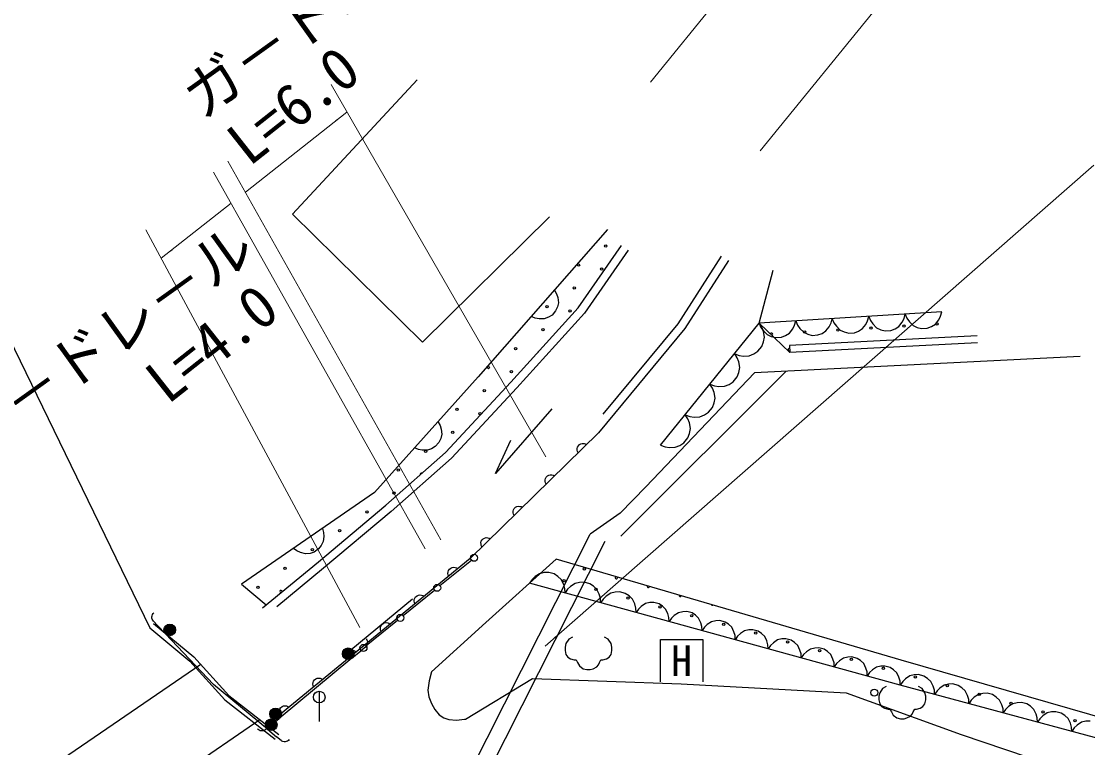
# Model space of a CAD drawing. Units: millimetres, scale not verified. Extents: x 40165 to 680165, y 20546 to 380546.
# Drawn here: x 296284 to 341826, y 309040 to 340058 of the extents above; entities that cross this region are included whole.
import ezdxf
from ezdxf.enums import TextEntityAlignment as Align

# ---------------------------------------------------------------- set-up
doc = ezdxf.new("R2010")
doc.units = ezdxf.units.MM
doc.header["$LTSCALE"] = 1000
doc.layers.add('M-BGD', color=7, linetype='Continuous', lineweight=25)
doc.layers.add('M-STR-HTXT', color=7, linetype='Continuous', lineweight=13)
doc.styles.add('ＭＳ ゴシック', font='')
doc.styles.get('ＭＳ ゴシック').set_extended_font_data('MS Gothic')

msp = doc.modelspace()

# ---------------------------------------------------------------- linework, layer by layer
at = {"layer": 'M-BGD'}
for p, q in [((313196, 337553), (307864, 331826)), ((307864, 331826), (313421, 326354)), ((313421, 326354), (318837, 331714)), ((321319, 331163), (315791, 324873)), ((320061, 327817), (321917, 330481)), ((322204, 330280), (320335, 327599)), ((324338, 327133), (326188, 330030)), ((326483, 329841), (324626, 326934)), ((327803, 327165), (328397, 329431)), ((294477, 329169), (301773, 314151)), ((319050, 328581), (319140, 328422)), ((319140, 328422), (319191, 328258)), ((319220, 328042), (319179, 327859)), ((319191, 328258), (319220, 328042)), ((317189, 324648), (320061, 327817)), ((320335, 327599), (317447, 324411)), ((318227, 327383), (318060, 327455)), ((318949, 327517), (318793, 327420)), ((319102, 327692), (318949, 327517)), ((319179, 327859), (319102, 327692)), ((335596, 327649), (327803, 327165)), ((332428, 327272), (332479, 327455)), ((332479, 327455), (332548, 327280)), ((333986, 327369), (334037, 327552)), ((334037, 327552), (334107, 327376)), ((335464, 327308), (335545, 327466)), ((335545, 327466), (335596, 327649)), ((318396, 327354), (318227, 327383)), ((318616, 327355), (318396, 327354)), ((318793, 327420), (318616, 327355)), ((321140, 323279), (324338, 327133)), ((323589, 321956), (327803, 327165)), ((329104, 325912), (327803, 327165)), ((327911, 326992), (327803, 327165)), ((327803, 327165), (327873, 326990)), ((329230, 326921), (329310, 327079)), ((329310, 327079), (329362, 327262)), ((329362, 327262), (329431, 327086)), ((329431, 327086), (329534, 326940)), ((330647, 326837), (330789, 327018)), ((330789, 327018), (330869, 327176)), ((330869, 327176), (330920, 327359)), ((330920, 327359), (330990, 327183)), ((330990, 327183), (331093, 327037)), ((331093, 327037), (331255, 326875)), ((332206, 326934), (332347, 327115)), ((332347, 327115), (332428, 327272)), ((332548, 327280), (332651, 327134)), ((332651, 327134), (332814, 326972)), ((333599, 326926), (333765, 327031)), ((333765, 327031), (333906, 327211)), ((333906, 327211), (333986, 327369)), ((334107, 327376), (334210, 327230)), ((334210, 327230), (334372, 327068)), ((334372, 327068), (334550, 326985)), ((334978, 326953), (335158, 327023)), ((335158, 327023), (335323, 327127)), ((335323, 327127), (335464, 327308)), ((324626, 326934), (320932, 322482)), ((327873, 326990), (327976, 326843)), ((327977, 326814), (327911, 326992)), ((327976, 326843), (328138, 326681)), ((328018, 326571), (327977, 326814)), ((327980, 326365), (328018, 326571)), ((328138, 326681), (328315, 326599)), ((328315, 326599), (328502, 326551)), ((328502, 326551), (328744, 326566)), ((328744, 326566), (328923, 326636)), ((328923, 326636), (329089, 326740)), ((337102, 326626), (329088, 326212)), ((329089, 326740), (329230, 326921)), ((329534, 326940), (329697, 326778)), ((329697, 326778), (329874, 326695)), ((329874, 326695), (330061, 326648)), ((330061, 326648), (330302, 326663)), ((330302, 326663), (330482, 326733)), ((330482, 326733), (330647, 326837)), ((331255, 326875), (331433, 326792)), ((331433, 326792), (331619, 326745)), ((331619, 326745), (331861, 326760)), ((331861, 326760), (332040, 326830)), ((332040, 326830), (332206, 326934)), ((332814, 326972), (332991, 326889)), ((332991, 326889), (333178, 326842)), ((333178, 326842), (333419, 326857)), ((333419, 326857), (333599, 326926)), ((334550, 326985), (334736, 326938)), ((334736, 326938), (334978, 326953)), ((327742, 325971), (327905, 326172)), ((327905, 326172), (327980, 326365)), ((329088, 326212), (329104, 325912)), ((337118, 326327), (329104, 325912)), ((326857, 325690), (326750, 325863)), ((326750, 325863), (326939, 325791)), ((326924, 325512), (326857, 325690)), ((326939, 325791), (327129, 325766)), ((327129, 325766), (327375, 325777)), ((327375, 325777), (327569, 325857)), ((327569, 325857), (327742, 325971)), ((341502, 325751), (327602, 325043)), ((326964, 325269), (326924, 325512)), ((326926, 325063), (326964, 325269)), ((315791, 324873), (311362, 319937)), ((328944, 325112), (321883, 318078)), ((327602, 325043), (322962, 320175)), ((326688, 324668), (326851, 324870)), ((326851, 324870), (326926, 325063)), ((314404, 321650), (317189, 324648)), ((317447, 324411), (314649, 321399)), ((325804, 324387), (325696, 324561)), ((325696, 324561), (325885, 324488)), ((325870, 324210), (325804, 324387)), ((325885, 324488), (326075, 324464)), ((326075, 324464), (326321, 324475)), ((326321, 324475), (326515, 324555)), ((326515, 324555), (326688, 324668)), ((325911, 323967), (325870, 324210)), ((325873, 323760), (325911, 323967)), ((318943, 323515), (316538, 320750)), ((325462, 323253), (325635, 323366)), ((325635, 323366), (325798, 323568)), ((325798, 323568), (325873, 323760)), ((314077, 322963), (314165, 322803)), ((324750, 323085), (324642, 323258)), ((324642, 323258), (324832, 323186)), ((324816, 322907), (324750, 323085)), ((324857, 322665), (324816, 322907)), ((324832, 323186), (325022, 323161)), ((325022, 323161), (325268, 323173)), ((325268, 323173), (325462, 323253)), ((314165, 322803), (314214, 322638)), ((314214, 322638), (314242, 322422)), ((320932, 322482), (315448, 317119)), ((324744, 322266), (324819, 322458)), ((324819, 322458), (324857, 322665)), ((314120, 322073), (313965, 321900)), ((314199, 322239), (314120, 322073)), ((314242, 322422), (314199, 322239)), ((316538, 320750), (317197, 322165)), ((320073, 321934), (320128, 321988)), ((320128, 321988), (320182, 322016)), ((320182, 322016), (320243, 322033)), ((320243, 322033), (320316, 322028)), ((320316, 322028), (320371, 322014)), ((320371, 322014), (320425, 321986)), ((324408, 321950), (324581, 322064)), ((324581, 322064), (324744, 322266)), ((311848, 319394), (314404, 321650)), ((313241, 321773), (313075, 321846)), ((313410, 321742), (313241, 321773)), ((313631, 321741), (313410, 321742)), ((313808, 321804), (313631, 321741)), ((313965, 321900), (313808, 321804)), ((320025, 321820), (320043, 321880)), ((320029, 321748), (320025, 321820)), ((320042, 321692), (320029, 321748)), ((320068, 321637), (320042, 321692)), ((320043, 321880), (320073, 321934)), ((323589, 321956), (323778, 321884)), ((323778, 321884), (323968, 321859)), ((323968, 321859), (324214, 321870)), ((324214, 321870), (324408, 321950)), ((314649, 321399), (312076, 319129)), ((318702, 320593), (318757, 320647)), ((318757, 320647), (318811, 320676)), ((318811, 320676), (318872, 320693)), ((318872, 320693), (318945, 320687)), ((318945, 320687), (319000, 320673)), ((319000, 320673), (319054, 320645)), ((318654, 320479), (318672, 320539)), ((318658, 320407), (318654, 320479)), ((318671, 320351), (318658, 320407)), ((318697, 320296), (318671, 320351)), ((318672, 320539), (318702, 320593)), ((322962, 320175), (321856, 319052)), ((311362, 319937), (305692, 316016)), ((308971, 316974), (311848, 319394)), ((317301, 319198), (317331, 319252)), ((317331, 319252), (317386, 319306)), ((317386, 319306), (317440, 319335)), ((317440, 319335), (317501, 319352)), ((317501, 319352), (317574, 319346)), ((317574, 319346), (317629, 319333)), ((317629, 319333), (317683, 319305)), ((312076, 319129), (309195, 316705)), ((317283, 319138), (317301, 319198)), ((317287, 319066), (317283, 319138)), ((317300, 319010), (317287, 319066)), ((317326, 318955), (317300, 319010)), ((321856, 319052), (320578, 318155)), ((309144, 318403), (309193, 318227)), ((300716, 278821), (320578, 318155)), ((309202, 318055), (309179, 317838)), ((309193, 318227), (309202, 318055)), ((315930, 317858), (315960, 317911)), ((315960, 317911), (316015, 317965)), ((316015, 317965), (316069, 317994)), ((316069, 317994), (316130, 318011)), ((316130, 318011), (316203, 318006)), ((316203, 318006), (316258, 317992)), ((316258, 317992), (316312, 317964)), ((321203, 317839), (301590, 279002)), ((308055, 317440), (307910, 317550)), ((308212, 317371), (308055, 317440)), ((308979, 317527), (308788, 317395)), ((309094, 317671), (308979, 317527)), ((309179, 317838), (309094, 317671)), ((315912, 317798), (315930, 317858)), ((315916, 317725), (315912, 317798)), ((315929, 317669), (315916, 317725)), ((315955, 317614), (315929, 317669)), ((306582, 315011), (308971, 316974)), ((315448, 317119), (306799, 310019)), ((308426, 317318), (308212, 317371)), ((308613, 317338), (308426, 317318)), ((308788, 317395), (308613, 317338)), ((314161, 315961), (315503, 317054)), ((319131, 317084), (316117, 314387)), ((333867, 312778), (319131, 317084)), ((309195, 316705), (307192, 315059)), ((314505, 316482), (314507, 316555)), ((314507, 316555), (314530, 316613)), ((314530, 316613), (314565, 316664)), ((314565, 316664), (314625, 316713)), ((314625, 316713), (314681, 316737)), ((314681, 316737), (314743, 316748)), ((314743, 316748), (314815, 316737)), ((314815, 316737), (314869, 316718)), ((314869, 316718), (314920, 316686)), ((318806, 316524), (318612, 316516)), ((319041, 316460), (318806, 316524)), ((314513, 316425), (314505, 316482)), ((314534, 316368), (314513, 316425)), ((318098, 316221), (317990, 316063)), ((322542, 314814), (317990, 316063)), ((318226, 316345), (318098, 316221)), ((318420, 316471), (318226, 316345)), ((318612, 316516), (318420, 316471)), ((319204, 316354), (319041, 316460)), ((319346, 316217), (319204, 316354)), ((319448, 316010), (319346, 316217)), ((320129, 316100), (319937, 316055)), ((320323, 316108), (320129, 316100)), ((320558, 316043), (320323, 316108)), ((305692, 316016), (306741, 315141)), ((312587, 314679), (313929, 315772)), ((319498, 315837), (319448, 316010)), ((319507, 315647), (319498, 315837)), ((319616, 315804), (319507, 315647)), ((319744, 315928), (319616, 315804)), ((319937, 316055), (319744, 315928)), ((320721, 315938), (320558, 316043)), ((320863, 315801), (320721, 315938)), ((320965, 315593), (320863, 315801)), ((321455, 315638), (321261, 315512)), ((321647, 315684), (321455, 315638)), ((321841, 315692), (321647, 315684)), ((322076, 315627), (321841, 315692)), ((322239, 315521), (322076, 315627)), ((310352, 313214), (312991, 315403)), ((313064, 315299), (313065, 315372)), ((313071, 315242), (313064, 315299)), ((313065, 315372), (313089, 315430)), ((313092, 315185), (313071, 315242)), ((313089, 315430), (313123, 315480)), ((313123, 315480), (313183, 315530)), ((313183, 315530), (313240, 315553)), ((313240, 315553), (313301, 315565)), ((313301, 315565), (313374, 315553)), ((313374, 315553), (313428, 315535)), ((313428, 315535), (313479, 315502)), ((321016, 315420), (320965, 315593)), ((321025, 315230), (321016, 315420)), ((321133, 315388), (321025, 315230)), ((321261, 315512), (321133, 315388)), ((322380, 315384), (322239, 315521)), ((322483, 315177), (322380, 315384)), ((322533, 315004), (322483, 315177)), ((322942, 315193), (322762, 315076)), ((323121, 315235), (322942, 315193)), ((323301, 315242), (323121, 315235)), ((323519, 315182), (323301, 315242)), ((323670, 315084), (323519, 315182)), ((301868, 314675), (301882, 314722)), ((301882, 314722), (301911, 314766)), ((301911, 314766), (301939, 314798)), ((322542, 314814), (322533, 315004)), ((322643, 314960), (322542, 314814)), ((333821, 311710), (322542, 314814)), ((322762, 315076), (322643, 314960)), ((323802, 314956), (323670, 315084)), ((323897, 314763), (323802, 314956)), ((323944, 314603), (323897, 314763)), ((324352, 314805), (324172, 314688)), ((324530, 314847), (324352, 314805)), ((324711, 314854), (324530, 314847)), ((324929, 314794), (324711, 314854)), ((325080, 314696), (324929, 314794)), ((301860, 314623), (301868, 314675)), ((301864, 314575), (301860, 314623)), ((301877, 314526), (301864, 314575)), ((301899, 314484), (301877, 314526)), ((301929, 314445), (301899, 314484)), ((302101, 314263), (301929, 314445)), ((301933, 314344), (303656, 312915)), ((302101, 314263), (302445, 313900)), ((311013, 313397), (312355, 314490)), ((311624, 314188), (311647, 314246)), ((311647, 314246), (311682, 314297)), ((311682, 314297), (311742, 314346)), ((311742, 314346), (311798, 314370)), ((311798, 314370), (311860, 314382)), ((311860, 314382), (311932, 314370)), ((311932, 314370), (311986, 314352)), ((311986, 314352), (312037, 314319)), ((316117, 314387), (313805, 312281)), ((323952, 314426), (323944, 314603)), ((324053, 314573), (323952, 314426)), ((324172, 314688), (324053, 314573)), ((325212, 314568), (325080, 314696)), ((325307, 314375), (325212, 314568)), ((325354, 314215), (325307, 314375)), ((325582, 314300), (325463, 314185)), ((325762, 314417), (325582, 314300)), ((325940, 314459), (325762, 314417)), ((326121, 314466), (325940, 314459)), ((326339, 314406), (326121, 314466)), ((326490, 314308), (326339, 314406)), ((326622, 314180), (326490, 314308)), ((301773, 314151), (303482, 312735)), ((301773, 314151), (303482, 312735)), ((304491, 311736), (302445, 313900)), ((311622, 314116), (311624, 314188)), ((311630, 314059), (311622, 314116)), ((311651, 314002), (311630, 314059)), ((325362, 314038), (325354, 314215)), ((325463, 314185), (325362, 314038)), ((326717, 313987), (326622, 314180)), ((326764, 313827), (326717, 313987)), ((326772, 313650), (326764, 313827)), ((326873, 313797), (326772, 313650)), ((326992, 313912), (326873, 313797)), ((327172, 314029), (326992, 313912)), ((327350, 314071), (327172, 314029)), ((327530, 314078), (327350, 314071)), ((327749, 314018), (327530, 314078)), ((327900, 313920), (327749, 314018)), ((328032, 313792), (327900, 313920)), ((328127, 313599), (328032, 313792)), ((310981, 313339), (310788, 313179)), ((311012, 313370), (310981, 313339)), ((311039, 313406), (311012, 313370)), ((311014, 313691), (311040, 313652)), ((311060, 313453), (311039, 313406)), ((311040, 313652), (311061, 313603)), ((311070, 313504), (311060, 313453)), ((311061, 313603), (311071, 313547)), ((311071, 313547), (311070, 313504)), ((319104, 313767), (319004, 313679)), ((319544, 313494), (319509, 313339)), ((319509, 313339), (319509, 313184)), ((319664, 313674), (319544, 313494)), ((319819, 313754), (319664, 313674)), ((321349, 313674), (321194, 313754)), ((321469, 313494), (321349, 313674)), ((321509, 313339), (321469, 313494)), ((321509, 313184), (321509, 313339)), ((323583, 311855), (323583, 313655)), ((323583, 313655), (325383, 313655)), ((325383, 313655), (325383, 311855)), ((328173, 313439), (328127, 313599)), ((328182, 313262), (328173, 313439)), ((328283, 313409), (328182, 313262)), ((328402, 313524), (328283, 313409)), ((328582, 313641), (328402, 313524)), ((328760, 313683), (328582, 313641)), ((328940, 313690), (328760, 313683)), ((329159, 313630), (328940, 313690)), ((329310, 313532), (329159, 313630)), ((329442, 313404), (329310, 313532)), ((329537, 313211), (329442, 313404)), ((303656, 312915), (305141, 311265)), ((310181, 312932), (310182, 313005)), ((310188, 312876), (310181, 312932)), ((310182, 313005), (310206, 313063)), ((310209, 312818), (310188, 312876)), ((310206, 313063), (310240, 313114)), ((310240, 313114), (310300, 313163)), ((310300, 313163), (310357, 313187)), ((310357, 313187), (310418, 313198)), ((310403, 312860), (310788, 313179)), ((310418, 313198), (310491, 313187)), ((310491, 313187), (310545, 313168)), ((310545, 313168), (310596, 313136)), ((319509, 313184), (319544, 313024)), ((319544, 313024), (319624, 312909)), ((319624, 312909), (319739, 312829)), ((321274, 312829), (321389, 312909)), ((321389, 312909), (321469, 313024)), ((321469, 313024), (321509, 313184)), ((329583, 313051), (329537, 313211)), ((329592, 312874), (329583, 313051)), ((329693, 313021), (329592, 312874)), ((329812, 313136), (329693, 313021)), ((329992, 313253), (329812, 313136)), ((330170, 313295), (329992, 313253)), ((330350, 313302), (330170, 313295)), ((330569, 313242), (330350, 313302)), ((330720, 313144), (330569, 313242)), ((330852, 313016), (330720, 313144)), ((330946, 312823), (330852, 313016)), ((331580, 312907), (331402, 312865)), ((331760, 312914), (331580, 312907)), ((331979, 312854), (331760, 312914)), ((274941, 292790), (303949, 312603)), ((303482, 312735), (304970, 311081)), ((310403, 312860), (307301, 310290)), ((319739, 312829), (319899, 312794)), ((319899, 312794), (319974, 312794)), ((319974, 312794), (320039, 312674)), ((320039, 312674), (320119, 312534)), ((320119, 312534), (320274, 312414)), ((320704, 312414), (320859, 312494)), ((320859, 312494), (320934, 312574)), ((320934, 312574), (320974, 312674)), ((320974, 312674), (321039, 312794)), ((321039, 312794), (321119, 312794)), ((321119, 312794), (321274, 312829)), ((330993, 312663), (330946, 312823)), ((331002, 312486), (330993, 312663)), ((331103, 312633), (331002, 312486)), ((331221, 312748), (331103, 312633)), ((331402, 312865), (331221, 312748)), ((332130, 312756), (331979, 312854)), ((332262, 312628), (332130, 312756)), ((332356, 312435), (332262, 312628)), ((332403, 312275), (332356, 312435)), ((332811, 312477), (332631, 312360)), ((332990, 312519), (332811, 312477)), ((333170, 312526), (332990, 312519)), ((333389, 312466), (333170, 312526)), ((333540, 312368), (333389, 312466)), ((349962, 308132), (333867, 312778)), ((308799, 311931), (308859, 311980)), ((308859, 311980), (308915, 312003)), ((308915, 312003), (308977, 312015)), ((308977, 312015), (309049, 312004)), ((309049, 312004), (309103, 311985)), ((309103, 311985), (309154, 311952)), ((313805, 312281), (313696, 311890)), ((315250, 310258), (318112, 311992)), ((318112, 311992), (324470, 311772)), ((320274, 312414), (320429, 312379)), ((320429, 312379), (320579, 312379)), ((320579, 312379), (320704, 312414)), ((332411, 312098), (332403, 312275)), ((332512, 312245), (332411, 312098)), ((332631, 312360), (332512, 312245)), ((333671, 312240), (333540, 312368)), ((333766, 312047), (333671, 312240)), ((333813, 311887), (333766, 312047)), ((334048, 311983), (333925, 311863)), ((334235, 312106), (334048, 311983)), ((334420, 312150), (334235, 312106)), ((334607, 312159), (334420, 312150)), ((334834, 312097), (334607, 312159)), ((334992, 311996), (334834, 312097)), ((335129, 311864), (334992, 311996)), ((306798, 309828), (304491, 311736)), ((308739, 311749), (308741, 311822)), ((308747, 311692), (308739, 311749)), ((308741, 311822), (308764, 311880)), ((308768, 311635), (308747, 311692)), ((308764, 311880), (308799, 311931)), ((313696, 311890), (313651, 311500)), ((324470, 311772), (331511, 311387)), ((333067, 311569), (332947, 311389)), ((333222, 311649), (333067, 311569)), ((333821, 311710), (333813, 311887)), ((333925, 311863), (333821, 311710)), ((349947, 307356), (333821, 311710)), ((334752, 311569), (334597, 311649)), ((334872, 311389), (334752, 311569)), ((335228, 311664), (335129, 311864)), ((335278, 311498), (335228, 311664)), ((335514, 311587), (335391, 311467)), ((335701, 311710), (335514, 311587)), ((335886, 311754), (335701, 311710)), ((336073, 311763), (335886, 311754)), ((336300, 311701), (336073, 311763)), ((336457, 311600), (336300, 311701)), ((336595, 311468), (336457, 311600)), ((304970, 311081), (307128, 309408)), ((305141, 311265), (307281, 309605)), ((309007, 311449), (309007, 310152)), ((313651, 311500), (313693, 311212)), ((313693, 311212), (313796, 310930)), ((331511, 311387), (336419, 309598)), ((332947, 311389), (332912, 311234)), ((332912, 311234), (332912, 311079)), ((332912, 311079), (332947, 310919)), ((334912, 311234), (334872, 311389)), ((334872, 310919), (334912, 311079)), ((334912, 311079), (334912, 311234)), ((335287, 311314), (335278, 311498)), ((335391, 311467), (335287, 311314)), ((336694, 311268), (336595, 311468)), ((336744, 311102), (336694, 311268)), ((336753, 310918), (336744, 311102)), ((336857, 311071), (336753, 310918)), ((336980, 311191), (336857, 311071)), ((337167, 311314), (336980, 311191)), ((337352, 311358), (337167, 311314)), ((337539, 311367), (337352, 311358)), ((337766, 311305), (337539, 311367)), ((337923, 311204), (337766, 311305)), ((338061, 311072), (337923, 311204)), ((338160, 310873), (338061, 311072)), ((307298, 310566), (307299, 310638)), ((307299, 310638), (307323, 310696)), ((307323, 310696), (307357, 310747)), ((307357, 310747), (307417, 310796)), ((307417, 310796), (307474, 310820)), ((307474, 310820), (307535, 310832)), ((307535, 310832), (307608, 310820)), ((307608, 310820), (307662, 310802)), ((307662, 310802), (307713, 310769)), ((313796, 310930), (313939, 310669)), ((313939, 310669), (314134, 310438)), ((332947, 310919), (333027, 310804)), ((333027, 310804), (333142, 310724)), ((333142, 310724), (333302, 310689)), ((333302, 310689), (333377, 310689)), ((333377, 310689), (333442, 310569)), ((334377, 310569), (334442, 310689)), ((334442, 310689), (334522, 310689)), ((334522, 310689), (334677, 310724)), ((334677, 310724), (334792, 310804)), ((334792, 310804), (334872, 310919)), ((338210, 310706), (338160, 310873)), ((338219, 310523), (338210, 310706)), ((338323, 310675), (338219, 310523)), ((338446, 310795), (338323, 310675)), ((338633, 310918), (338446, 310795)), ((338818, 310962), (338633, 310918)), ((339005, 310971), (338818, 310962)), ((339232, 310910), (339005, 310971)), ((339389, 310808), (339232, 310910)), ((339527, 310677), (339389, 310808)), ((339626, 310477), (339527, 310677)), ((306468, 310236), (275264, 288745)), ((306916, 309971), (307301, 310290)), ((307305, 310509), (307298, 310566)), ((307326, 310452), (307305, 310509)), ((314134, 310438), (314322, 310313)), ((314322, 310313), (314541, 310241)), ((314541, 310241), (314875, 310216)), ((314875, 310216), (315211, 310252)), ((315211, 310252), (315230, 310255)), ((315230, 310255), (315250, 310258)), ((333442, 310569), (333522, 310429)), ((333522, 310429), (333677, 310309)), ((333677, 310309), (333832, 310274)), ((333832, 310274), (333982, 310274)), ((333982, 310274), (334107, 310309)), ((334107, 310309), (334262, 310389)), ((334262, 310389), (334337, 310469)), ((334337, 310469), (334377, 310569)), ((339676, 310310), (339626, 310477)), ((339685, 310127), (339676, 310310)), ((339789, 310279), (339685, 310127)), ((339912, 310400), (339789, 310279)), ((340099, 310522), (339912, 310400)), ((340284, 310567), (340099, 310522)), ((340471, 310575), (340284, 310567)), ((340698, 310514), (340471, 310575)), ((340855, 310412), (340698, 310514)), ((340993, 310281), (340855, 310412)), ((341092, 310081), (340993, 310281)), ((341750, 310171), (341565, 310126)), ((341937, 310179), (341750, 310171)), ((306402, 309814), (306372, 309845)), ((306444, 309783), (306402, 309814)), ((306490, 309765), (306444, 309783)), ((306541, 309754), (306490, 309765)), ((306589, 309755), (306541, 309754)), ((306639, 309765), (306589, 309755)), ((306682, 309784), (306639, 309765)), ((306724, 309812), (306682, 309784)), ((306916, 309971), (306724, 309812)), ((306798, 309828), (307184, 309509)), ((341142, 309914), (341092, 310081)), ((341151, 309731), (341142, 309914)), ((341255, 309884), (341151, 309731)), ((341378, 310004), (341255, 309884)), ((341565, 310126), (341378, 310004)), ((307376, 309350), (307184, 309509)), ((307412, 309325), (307376, 309350)), ((307453, 309306), (307412, 309325)), ((307503, 309294), (307453, 309306)), ((307555, 309293), (307503, 309294)), ((307598, 309300), (307555, 309293)), ((307651, 309321), (307598, 309300)), ((307695, 309351), (307651, 309321)), ((307728, 309383), (307695, 309351)), ((336419, 309598), (340212, 308328))]:
    msp.add_line(p, q, dxfattribs=at)
for centre, radius in [((321243, 330460), 49.8), ((320080, 329656), 49.8), ((321063, 329477), 49.8), ((319900, 328672), 49.8), ((318737, 327868), 49.8), ((319721, 327688), 49.8), ((332568, 326960), 49.8), ((333979, 327047), 49.8), ((335391, 327135), 49.8), ((318558, 326884), 49.8), ((329745, 326785), 49.8), ((331156, 326872), 49.8), ((317395, 326080), 49.8), ((316231, 325275), 49.8), ((317215, 325096), 49.8), ((316052, 324291), 49.8), ((314889, 323487), 49.8), ((315873, 323308), 49.8), ((314709, 322503), 49.8), ((313546, 321699), 49.8), ((312383, 320895), 49.8), ((312204, 319911), 49.8), ((311041, 319106), 49.8), ((309877, 318302), 49.8), ((308714, 317498), 49.8), ((315619, 317148), 149), ((307551, 316693), 49.8), ((320334, 316672), 49.8), ((319465, 316177), 49.8), ((306388, 315889), 49.8), ((314045, 315866), 149), ((320828, 315803), 49.8), ((322192, 315428), 49.8), ((312471, 314584), 149), ((323556, 315054), 49.8), ((324920, 314680), 49.8), ((302625, 314071), 249), ((302625, 314071), 220), ((302625, 314071), 191), ((326284, 314306), 49.8), ((302625, 314071), 161), ((302625, 314071), 132), ((302625, 314071), 97.5), ((302625, 314071), 67.5), ((302625, 314071), 38.7), ((302625, 314071), 7.5), ((327647, 313932), 49.8), ((310897, 313302), 149), ((329011, 313557), 49.8), ((310245, 313052), 249), ((310245, 313052), 220), ((310245, 313052), 191), ((310245, 313052), 161), ((310245, 313052), 132), ((310245, 313052), 97.5), ((310245, 313052), 67.5), ((310245, 313052), 38.7), ((310245, 313052), 7.5), ((330375, 313183), 49.8), ((331739, 312809), 49.8), ((333103, 312435), 49.8), ((334467, 312061), 49.8), ((332710, 311390), 149), ((335830, 311686), 49.8), ((309007, 311199), 250), ((337194, 311312), 49.8), ((307143, 310482), 249), ((307143, 310482), 220), ((307143, 310482), 191), ((307143, 310482), 161), ((307143, 310482), 132), ((338558, 310938), 49.8), ((339922, 310564), 49.8), ((306957, 310020), 249), ((306957, 310020), 220), ((306957, 310020), 191), ((306957, 310020), 161), ((306957, 310020), 132), ((307143, 310482), 97.5), ((307143, 310482), 67.5), ((307143, 310482), 38.7), ((307143, 310482), 7.5), ((341286, 310190), 49.8), ((306957, 310020), 97.5), ((306957, 310020), 67.5), ((306957, 310020), 38.7), ((306957, 310020), 7.5)]:
    msp.add_circle(centre, radius, dxfattribs=at)
for centre, start, end in [((328333, 326697), 278.0163, 174.1151), ((329083, 326035), 75.9396, 289.9836), ((318378, 325900), 102.1848, 173.4637), ((313367, 320715), 58.3653, 204.4845), ((321697, 316297), 118.6606, 28.7619), ((307372, 315709), 358.4355, 261.1335), ((323061, 315923), 149.9183, 357.5042), ((324425, 315549), 177.0615, 330.3609), ((325789, 315175), 208.1561, 299.2664)]:
    msp.add_arc(centre, 49.8, start, end, dxfattribs=at)
at = {"layer": 'M-STR-HTXT'}
for p, q in [((323148, 337464), (329091, 344766)), ((333782, 341824), (327839, 334522)), ((309510, 337355), (318689, 321458)), ((305852, 332768), (310186, 336185)), ((309722, 335819), (309826, 335901)), ((314194, 317909), (305109, 334091)), ((318660, 313377), (342089, 333920)), ((304494, 333618), (313531, 317531)), ((302263, 329939), (305242, 332287)), ((304778, 331922), (304882, 332004)), ((310740, 314171), (301608, 331157)), ((302727, 330305), (302622, 330223))]:
    msp.add_line(p, q, dxfattribs=at)

# ---------------------------------------------------------------- texts
at = {"layer": 'M-BGD', "style": 'ＭＳ ゴシック'}
msp.add_text('H', height=1320, dxfattribs=at).set_placement((324483, 312755), align=Align.MIDDLE_CENTER)
at = {"layer": 'M-STR-HTXT', "style": 'ＭＳ ゴシック'}
for s, rotation, p in [('ガ－ドパイプ', 35.6, (304318, 335385)), ('L=6.0', 38.3, (306352, 333391)), ('ガ－ドレ－ル', 35.6, (294544, 320868)), ('L=4.0', 38.3, (302872, 323228))]:
    msp.add_text(s, height=1833, rotation=rotation, dxfattribs=at).set_placement(p, align=Align.BOTTOM_LEFT)

doc.saveas('drawing.dxf')
